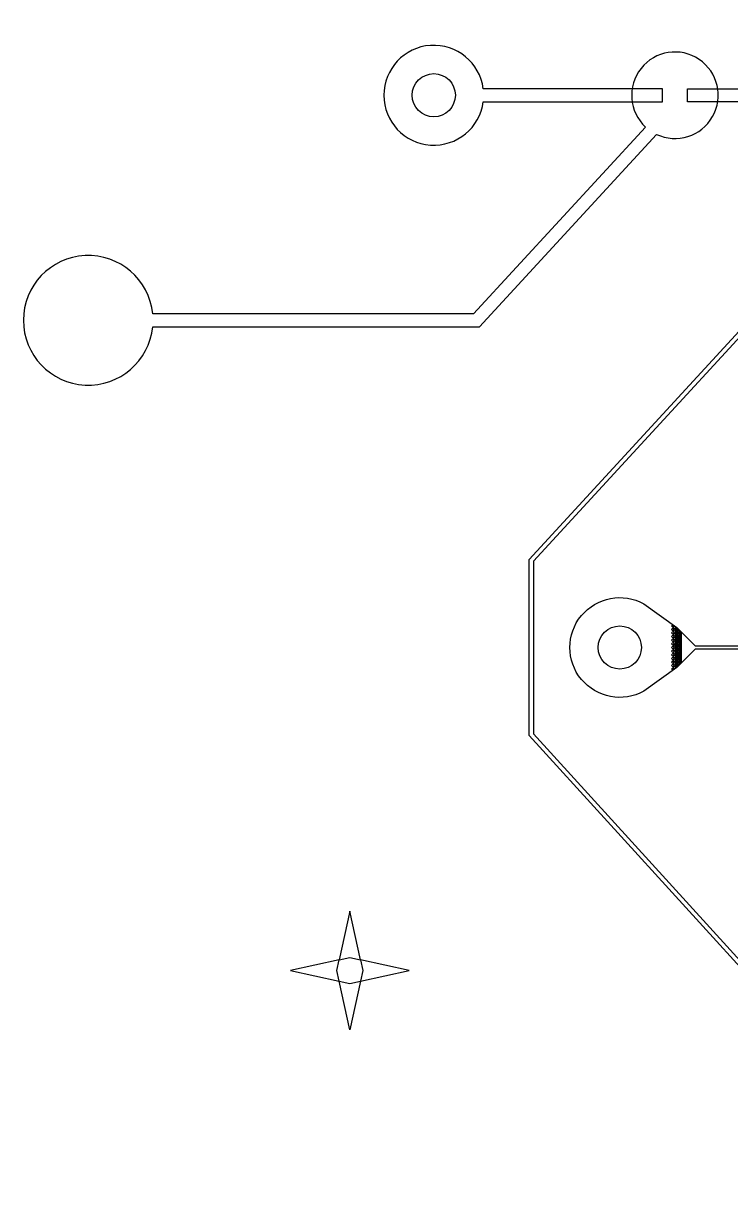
# Model space of a CAD drawing. Header units: inches. Extents: x -28.8 to 28.8, y -21.6 to 29.
# Drawn here: x -28.83 to -12.46, y -21.63 to 5.56 of the extents above; entities that cross this region are included whole.
import ezdxf

# ---------------------------------------------------------------- set-up
doc = ezdxf.new("R2010")
doc.units = ezdxf.units.IN
doc.header["$MEASUREMENT"] = 0

msp = doc.modelspace()

# ---------------------------------------------------------------- linework, layer by layer
for points in [[(-8.872, 7.513), (-8.875, 1.883), (-9.022, 1.674), (-9.022, 1.604), (-8.706, 1.604), (-0.925, -6.851), (-0.925, -10.929), (-8.176, -18.891), (-8.176, -19.687, -2.283917), (-9.873, -19.687), (-9.873, -18.891), (-17.125, -10.929), (-17.125, -6.851), (-9.343, 1.604), (-9.027, 1.604), (-9.027, 1.674), (-9.175, 1.883), (-9.174, 3.747), (-13.461, 3.746), (-13.461, 4.047), (-9.174, 4.047), (-9.172, 7.513)], [(-25.835, -1.464), (-18.276, -1.464), (-14.176, 2.991, 13.102582), (-14.428, 3.161), (-18.408, -1.164), (-25.835, -1.164, 19.962142)], [(-18.185, 3.747), (-14.039, 3.747), (-14.039, 4.047), (-18.185, 4.047, 15.344251)]]:
    msp.add_lwpolyline(points, format="xyb", close=True)
msp.add_lwpolyline([(-9.299, 1.504), (-17.025, -6.89), (-17.025, -10.89), (-9.802, -18.82)])
msp.add_lwpolyline([(-9.24, -8.925), (-13.111, -8.925), (-13.277, -8.925), (-13.704, -9.352), (-14.466, -9.901, -1.695798), (-14.466, -7.879), (-13.702, -8.429), (-13.277, -8.855), (-13.111, -8.855), (-9.24, -8.855, 0.999885)], format="xyb")
for points in [[(-13.83, -8.386), (-13.798, -8.417), (-13.766, -8.386)], [(-13.756, -8.459), (-13.724, -8.428), (-13.756, -8.396), (-13.788, -8.428)], [(-13.766, -8.47), (-13.798, -8.438), (-13.83, -8.47), (-13.798, -8.501)], [(-13.798, -8.522), (-13.83, -8.554), (-13.798, -8.585), (-13.766, -8.554)], [(-13.798, -8.606), (-13.83, -8.638), (-13.798, -8.669), (-13.766, -8.638)], [(-13.766, -8.722), (-13.798, -8.69), (-13.83, -8.722), (-13.798, -8.753)], [(-13.724, -8.512), (-13.756, -8.48), (-13.788, -8.512), (-13.756, -8.543)], [(-13.756, -8.627), (-13.724, -8.596), (-13.756, -8.564), (-13.788, -8.596)], [(-13.756, -8.711), (-13.724, -8.68), (-13.756, -8.648), (-13.788, -8.68)], [(-13.746, -8.47), (-13.73, -8.485), (-13.714, -8.47), (-13.73, -8.454)], [(-13.746, -8.554), (-13.73, -8.569), (-13.714, -8.554), (-13.73, -8.538)], [(-13.746, -8.638), (-13.73, -8.653), (-13.714, -8.638), (-13.73, -8.622)], [(-13.725, -8.449), (-13.709, -8.464), (-13.693, -8.449), (-13.709, -8.433)], [(-13.709, -8.475), (-13.725, -8.491), (-13.709, -8.506), (-13.693, -8.491)], [(-13.709, -8.517), (-13.725, -8.533), (-13.709, -8.548), (-13.693, -8.533)], [(-13.709, -8.559), (-13.725, -8.575), (-13.709, -8.59), (-13.693, -8.575)], [(-13.709, -8.601), (-13.725, -8.617), (-13.709, -8.632), (-13.693, -8.617)], [(-13.709, -8.643), (-13.725, -8.659), (-13.709, -8.674), (-13.693, -8.659)], [(-13.709, -8.685), (-13.725, -8.701), (-13.709, -8.716), (-13.693, -8.701)], [(-13.688, -8.485), (-13.672, -8.47), (-13.688, -8.454), (-13.704, -8.47)], [(-13.704, -8.512), (-13.688, -8.527), (-13.672, -8.512), (-13.688, -8.496)], [(-13.704, -8.554), (-13.688, -8.569), (-13.672, -8.554), (-13.688, -8.538)], [(-13.704, -8.596), (-13.688, -8.611), (-13.672, -8.596), (-13.688, -8.58)], [(-13.704, -8.638), (-13.688, -8.653), (-13.672, -8.638), (-13.688, -8.622)], [(-13.704, -8.68), (-13.688, -8.695), (-13.672, -8.68), (-13.688, -8.664)], [(-13.683, -8.491), (-13.667, -8.506), (-13.651, -8.491), (-13.667, -8.475)], [(-13.667, -8.517), (-13.683, -8.533), (-13.667, -8.548), (-13.651, -8.533)], [(-13.667, -8.559), (-13.683, -8.575), (-13.667, -8.59), (-13.651, -8.575)], [(-13.667, -8.601), (-13.683, -8.617), (-13.667, -8.632), (-13.651, -8.617)], [(-13.667, -8.643), (-13.683, -8.659), (-13.667, -8.674), (-13.651, -8.659)], [(-13.667, -8.685), (-13.683, -8.701), (-13.667, -8.716), (-13.651, -8.701)], [(-13.662, -8.512), (-13.654, -8.504), (-13.647, -8.512), (-13.654, -8.519)], [(-13.662, -8.554), (-13.654, -8.546), (-13.647, -8.554), (-13.654, -8.561)], [(-13.662, -8.596), (-13.654, -8.588), (-13.647, -8.596), (-13.654, -8.603)], [(-13.662, -8.638), (-13.654, -8.63), (-13.647, -8.638), (-13.654, -8.645)], [(-13.662, -8.68), (-13.654, -8.672), (-13.647, -8.68), (-13.654, -8.687)], [(-13.644, -8.508), (-13.651, -8.501), (-13.644, -8.494), (-13.637, -8.501)], [(-13.637, -8.522), (-13.644, -8.529), (-13.651, -8.522), (-13.644, -8.515)], [(-13.644, -8.55), (-13.651, -8.543), (-13.644, -8.536), (-13.637, -8.543)], [(-13.637, -8.564), (-13.644, -8.571), (-13.651, -8.564), (-13.644, -8.557)], [(-13.644, -8.592), (-13.651, -8.585), (-13.644, -8.578), (-13.637, -8.585)], [(-13.637, -8.606), (-13.644, -8.613), (-13.651, -8.606), (-13.644, -8.599)], [(-13.644, -8.634), (-13.651, -8.627), (-13.644, -8.62), (-13.637, -8.627)], [(-13.637, -8.648), (-13.644, -8.655), (-13.651, -8.648), (-13.644, -8.641)], [(-13.644, -8.676), (-13.651, -8.669), (-13.644, -8.662), (-13.637, -8.669)], [(-13.637, -8.69), (-13.644, -8.697), (-13.651, -8.69), (-13.644, -8.683)], [(-13.633, -8.504), (-13.626, -8.512), (-13.633, -8.519), (-13.641, -8.512)], [(-13.633, -8.525), (-13.626, -8.533), (-13.633, -8.54), (-13.641, -8.533)], [(-13.633, -8.546), (-13.626, -8.554), (-13.633, -8.561), (-13.641, -8.554)], [(-13.633, -8.567), (-13.626, -8.575), (-13.633, -8.582), (-13.641, -8.575)], [(-13.633, -8.588), (-13.626, -8.596), (-13.633, -8.603), (-13.641, -8.596)], [(-13.633, -8.609), (-13.626, -8.617), (-13.633, -8.624), (-13.641, -8.617)], [(-13.633, -8.63), (-13.626, -8.638), (-13.633, -8.645), (-13.641, -8.638)], [(-13.633, -8.651), (-13.626, -8.659), (-13.633, -8.666), (-13.641, -8.659)], [(-13.633, -8.672), (-13.626, -8.68), (-13.633, -8.687), (-13.641, -8.68)], [(-13.633, -8.693), (-13.626, -8.701), (-13.633, -8.708), (-13.641, -8.701)], [(-13.623, -8.515), (-13.616, -8.522), (-13.623, -8.529), (-13.63, -8.522)], [(-13.623, -8.536), (-13.616, -8.543), (-13.623, -8.55), (-13.63, -8.543)], [(-13.623, -8.557), (-13.616, -8.564), (-13.623, -8.571), (-13.63, -8.564)], [(-13.623, -8.578), (-13.616, -8.585), (-13.623, -8.592), (-13.63, -8.585)], [(-13.623, -8.599), (-13.616, -8.606), (-13.623, -8.613), (-13.63, -8.606)], [(-13.623, -8.62), (-13.616, -8.627), (-13.623, -8.634), (-13.63, -8.627)], [(-13.623, -8.641), (-13.616, -8.648), (-13.623, -8.655), (-13.63, -8.648)], [(-13.623, -8.662), (-13.616, -8.669), (-13.623, -8.676), (-13.63, -8.669)], [(-13.623, -8.683), (-13.616, -8.69), (-13.623, -8.697), (-13.63, -8.69)], [(-13.612, -8.525), (-13.605, -8.533), (-13.612, -8.54), (-13.62, -8.533)], [(-13.612, -8.546), (-13.605, -8.554), (-13.612, -8.561), (-13.62, -8.554)], [(-13.612, -8.567), (-13.605, -8.575), (-13.612, -8.582), (-13.62, -8.575)], [(-13.612, -8.588), (-13.605, -8.596), (-13.612, -8.603), (-13.62, -8.596)], [(-13.612, -8.609), (-13.605, -8.617), (-13.612, -8.624), (-13.62, -8.617)], [(-13.612, -8.63), (-13.605, -8.638), (-13.612, -8.645), (-13.62, -8.638)], [(-13.612, -8.651), (-13.605, -8.659), (-13.612, -8.666), (-13.62, -8.659)], [(-13.612, -8.672), (-13.605, -8.68), (-13.612, -8.687), (-13.62, -8.68)], [(-13.612, -8.693), (-13.605, -8.701), (-13.612, -8.708), (-13.62, -8.701)], [(-13.609, -8.543), (-13.602, -8.536), (-13.602, -8.55)], [(-13.609, -8.564), (-13.602, -8.557), (-13.602, -8.571)], [(-13.609, -8.585), (-13.602, -8.578), (-13.602, -8.592)], [(-13.609, -8.606), (-13.602, -8.599), (-13.602, -8.613)], [(-13.609, -8.627), (-13.602, -8.62), (-13.602, -8.634)], [(-13.609, -8.648), (-13.602, -8.641), (-13.602, -8.655)], [(-13.609, -8.669), (-13.602, -8.662), (-13.602, -8.676)], [(-13.609, -8.69), (-13.602, -8.683), (-13.602, -8.697)], [(-13.766, -8.806), (-13.798, -8.774), (-13.83, -8.806), (-13.798, -8.837)], [(-13.766, -8.89), (-13.798, -8.858), (-13.83, -8.89), (-13.798, -8.921)], [(-13.798, -8.942), (-13.83, -8.974), (-13.798, -9.005), (-13.766, -8.974)], [(-13.756, -8.795), (-13.724, -8.764), (-13.756, -8.732), (-13.788, -8.764)], [(-13.756, -8.879), (-13.724, -8.848), (-13.756, -8.816), (-13.788, -8.848)], [(-13.756, -8.963), (-13.724, -8.932), (-13.756, -8.9), (-13.788, -8.932)], [(-13.746, -8.722), (-13.73, -8.737), (-13.714, -8.722), (-13.73, -8.706)], [(-13.746, -8.806), (-13.73, -8.822), (-13.714, -8.806), (-13.73, -8.79)], [(-13.746, -8.89), (-13.73, -8.906), (-13.714, -8.89), (-13.73, -8.874)], [(-13.746, -8.974), (-13.73, -8.99), (-13.714, -8.974), (-13.73, -8.958)], [(-13.709, -8.727), (-13.725, -8.743), (-13.709, -8.758), (-13.693, -8.743)], [(-13.709, -8.769), (-13.725, -8.785), (-13.709, -8.8), (-13.693, -8.785)], [(-13.709, -8.811), (-13.725, -8.827), (-13.709, -8.843), (-13.693, -8.827)], [(-13.709, -8.853), (-13.725, -8.869), (-13.709, -8.885), (-13.693, -8.869)], [(-13.709, -8.895), (-13.725, -8.911), (-13.709, -8.927), (-13.693, -8.911)], [(-13.709, -8.937), (-13.725, -8.953), (-13.709, -8.969), (-13.693, -8.953)], [(-13.704, -8.722), (-13.688, -8.737), (-13.672, -8.722), (-13.688, -8.706)], [(-13.704, -8.764), (-13.688, -8.779), (-13.672, -8.764), (-13.688, -8.748)], [(-13.704, -8.806), (-13.688, -8.822), (-13.672, -8.806), (-13.688, -8.79)], [(-13.704, -8.848), (-13.688, -8.864), (-13.672, -8.848), (-13.688, -8.832)], [(-13.704, -8.89), (-13.688, -8.906), (-13.672, -8.89), (-13.688, -8.874)], [(-13.704, -8.932), (-13.688, -8.948), (-13.672, -8.932), (-13.688, -8.916)], [(-13.704, -8.974), (-13.688, -8.99), (-13.672, -8.974), (-13.688, -8.958)], [(-13.667, -8.727), (-13.683, -8.743), (-13.667, -8.758), (-13.651, -8.743)], [(-13.667, -8.769), (-13.683, -8.785), (-13.667, -8.8), (-13.651, -8.785)], [(-13.667, -8.811), (-13.683, -8.827), (-13.667, -8.843), (-13.651, -8.827)], [(-13.667, -8.853), (-13.683, -8.869), (-13.667, -8.885), (-13.651, -8.869)], [(-13.667, -8.895), (-13.683, -8.911), (-13.667, -8.927), (-13.651, -8.911)], [(-13.667, -8.937), (-13.683, -8.953), (-13.667, -8.969), (-13.651, -8.953)], [(-13.662, -8.722), (-13.654, -8.714), (-13.647, -8.722), (-13.654, -8.729)], [(-13.662, -8.764), (-13.654, -8.756), (-13.647, -8.764), (-13.654, -8.771)], [(-13.662, -8.806), (-13.654, -8.798), (-13.647, -8.806), (-13.654, -8.813)], [(-13.662, -8.848), (-13.654, -8.84), (-13.647, -8.848), (-13.654, -8.855)], [(-13.662, -8.89), (-13.654, -8.882), (-13.647, -8.89), (-13.654, -8.897)], [(-13.662, -8.932), (-13.654, -8.924), (-13.647, -8.932), (-13.654, -8.939)], [(-13.662, -8.974), (-13.654, -8.966), (-13.647, -8.974), (-13.654, -8.981)], [(-13.644, -8.718), (-13.651, -8.711), (-13.644, -8.704), (-13.637, -8.711)], [(-13.637, -8.732), (-13.644, -8.739), (-13.651, -8.732), (-13.644, -8.725)], [(-13.644, -8.76), (-13.651, -8.753), (-13.644, -8.746), (-13.637, -8.753)], [(-13.637, -8.774), (-13.644, -8.781), (-13.651, -8.774), (-13.644, -8.767)], [(-13.644, -8.802), (-13.651, -8.795), (-13.644, -8.788), (-13.637, -8.795)], [(-13.637, -8.816), (-13.644, -8.823), (-13.651, -8.816), (-13.644, -8.809)], [(-13.644, -8.844), (-13.651, -8.837), (-13.644, -8.83), (-13.637, -8.837)], [(-13.637, -8.858), (-13.644, -8.865), (-13.651, -8.858), (-13.644, -8.851)], [(-13.644, -8.886), (-13.651, -8.879), (-13.644, -8.872), (-13.637, -8.879)], [(-13.637, -8.9), (-13.644, -8.907), (-13.651, -8.9), (-13.644, -8.893)], [(-13.644, -8.928), (-13.651, -8.921), (-13.644, -8.914), (-13.637, -8.921)], [(-13.637, -8.942), (-13.644, -8.949), (-13.651, -8.942), (-13.644, -8.935)], [(-13.644, -8.97), (-13.651, -8.963), (-13.644, -8.956), (-13.637, -8.963)], [(-13.633, -8.714), (-13.626, -8.722), (-13.633, -8.729), (-13.641, -8.722)], [(-13.633, -8.735), (-13.626, -8.743), (-13.633, -8.75), (-13.641, -8.743)], [(-13.633, -8.756), (-13.626, -8.764), (-13.633, -8.771), (-13.641, -8.764)], [(-13.633, -8.777), (-13.626, -8.785), (-13.633, -8.792), (-13.641, -8.785)], [(-13.633, -8.798), (-13.626, -8.806), (-13.633, -8.813), (-13.641, -8.806)], [(-13.633, -8.819), (-13.626, -8.827), (-13.633, -8.834), (-13.641, -8.827)], [(-13.633, -8.84), (-13.626, -8.848), (-13.633, -8.855), (-13.641, -8.848)], [(-13.633, -8.861), (-13.626, -8.869), (-13.633, -8.876), (-13.641, -8.869)], [(-13.633, -8.882), (-13.626, -8.89), (-13.633, -8.897), (-13.641, -8.89)], [(-13.633, -8.903), (-13.626, -8.911), (-13.633, -8.918), (-13.641, -8.911)], [(-13.633, -8.924), (-13.626, -8.932), (-13.633, -8.939), (-13.641, -8.932)], [(-13.633, -8.945), (-13.626, -8.953), (-13.633, -8.96), (-13.641, -8.953)], [(-13.633, -8.966), (-13.626, -8.974), (-13.633, -8.981), (-13.641, -8.974)], [(-13.623, -8.704), (-13.616, -8.711), (-13.623, -8.718), (-13.63, -8.711)], [(-13.623, -8.725), (-13.616, -8.732), (-13.623, -8.739), (-13.63, -8.732)], [(-13.623, -8.746), (-13.616, -8.753), (-13.623, -8.76), (-13.63, -8.753)], [(-13.623, -8.767), (-13.616, -8.774), (-13.623, -8.781), (-13.63, -8.774)], [(-13.623, -8.788), (-13.616, -8.795), (-13.623, -8.802), (-13.63, -8.795)], [(-13.623, -8.809), (-13.616, -8.816), (-13.623, -8.823), (-13.63, -8.816)], [(-13.623, -8.83), (-13.616, -8.837), (-13.623, -8.844), (-13.63, -8.837)], [(-13.623, -8.851), (-13.616, -8.858), (-13.623, -8.865), (-13.63, -8.858)], [(-13.623, -8.872), (-13.616, -8.879), (-13.623, -8.886), (-13.63, -8.879)], [(-13.623, -8.893), (-13.616, -8.9), (-13.623, -8.907), (-13.63, -8.9)], [(-13.623, -8.914), (-13.616, -8.921), (-13.623, -8.928), (-13.63, -8.921)], [(-13.623, -8.935), (-13.616, -8.942), (-13.623, -8.949), (-13.63, -8.942)], [(-13.623, -8.956), (-13.616, -8.963), (-13.623, -8.97), (-13.63, -8.963)], [(-13.612, -8.714), (-13.605, -8.722), (-13.612, -8.729), (-13.62, -8.722)], [(-13.612, -8.735), (-13.605, -8.743), (-13.612, -8.75), (-13.62, -8.743)], [(-13.612, -8.756), (-13.605, -8.764), (-13.612, -8.771), (-13.62, -8.764)], [(-13.612, -8.777), (-13.605, -8.785), (-13.612, -8.792), (-13.62, -8.785)], [(-13.612, -8.798), (-13.605, -8.806), (-13.612, -8.813), (-13.62, -8.806)], [(-13.612, -8.819), (-13.605, -8.827), (-13.612, -8.834), (-13.62, -8.827)], [(-13.612, -8.84), (-13.605, -8.848), (-13.612, -8.855), (-13.62, -8.848)], [(-13.612, -8.861), (-13.605, -8.869), (-13.612, -8.876), (-13.62, -8.869)], [(-13.612, -8.882), (-13.605, -8.89), (-13.612, -8.897), (-13.62, -8.89)], [(-13.612, -8.903), (-13.605, -8.911), (-13.612, -8.918), (-13.62, -8.911)], [(-13.612, -8.924), (-13.605, -8.932), (-13.612, -8.939), (-13.62, -8.932)], [(-13.612, -8.945), (-13.605, -8.953), (-13.612, -8.96), (-13.62, -8.953)], [(-13.612, -8.966), (-13.605, -8.974), (-13.612, -8.981), (-13.62, -8.974)], [(-13.609, -8.711), (-13.602, -8.704), (-13.602, -8.718)], [(-13.609, -8.732), (-13.602, -8.725), (-13.602, -8.739)], [(-13.609, -8.753), (-13.602, -8.746), (-13.602, -8.76)], [(-13.609, -8.774), (-13.602, -8.767), (-13.602, -8.781)], [(-13.609, -8.795), (-13.602, -8.788), (-13.602, -8.802)], [(-13.609, -8.816), (-13.602, -8.809), (-13.602, -8.823)], [(-13.609, -8.837), (-13.602, -8.83), (-13.602, -8.844)], [(-13.609, -8.858), (-13.602, -8.851), (-13.602, -8.865)], [(-13.609, -8.879), (-13.602, -8.872), (-13.602, -8.886)], [(-13.609, -8.9), (-13.602, -8.893), (-13.602, -8.907)], [(-13.609, -8.921), (-13.602, -8.914), (-13.602, -8.928)], [(-13.609, -8.942), (-13.602, -8.935), (-13.602, -8.949)], [(-13.609, -8.963), (-13.602, -8.956), (-13.602, -8.97)], [(-13.766, -9.058), (-13.798, -9.026), (-13.83, -9.058), (-13.798, -9.089)], [(-13.766, -9.142), (-13.798, -9.11), (-13.83, -9.142), (-13.798, -9.173)], [(-13.766, -9.226), (-13.798, -9.194), (-13.83, -9.226), (-13.798, -9.257)], [(-13.724, -9.016), (-13.756, -8.984), (-13.788, -9.016), (-13.756, -9.047)], [(-13.756, -9.131), (-13.724, -9.1), (-13.756, -9.068), (-13.788, -9.1)], [(-13.756, -9.215), (-13.724, -9.184), (-13.756, -9.152), (-13.788, -9.184)], [(-13.756, -9.299), (-13.724, -9.268), (-13.756, -9.236), (-13.788, -9.268)], [(-13.746, -9.058), (-13.73, -9.074), (-13.714, -9.058), (-13.73, -9.042)], [(-13.746, -9.142), (-13.73, -9.158), (-13.714, -9.142), (-13.73, -9.126)], [(-13.746, -9.226), (-13.73, -9.242), (-13.714, -9.226), (-13.73, -9.21)], [(-13.709, -8.979), (-13.725, -8.995), (-13.709, -9.011), (-13.693, -8.995)], [(-13.709, -9.021), (-13.725, -9.037), (-13.709, -9.053), (-13.693, -9.037)], [(-13.709, -9.063), (-13.725, -9.079), (-13.709, -9.095), (-13.693, -9.079)], [(-13.709, -9.105), (-13.725, -9.121), (-13.709, -9.137), (-13.693, -9.121)], [(-13.709, -9.147), (-13.725, -9.163), (-13.709, -9.179), (-13.693, -9.163)], [(-13.709, -9.189), (-13.725, -9.205), (-13.709, -9.221), (-13.693, -9.205)], [(-13.709, -9.231), (-13.725, -9.247), (-13.709, -9.263), (-13.693, -9.247)], [(-13.704, -9.016), (-13.688, -9.032), (-13.672, -9.016), (-13.688, -9)], [(-13.704, -9.058), (-13.688, -9.074), (-13.672, -9.058), (-13.688, -9.042)], [(-13.704, -9.1), (-13.688, -9.116), (-13.672, -9.1), (-13.688, -9.084)], [(-13.704, -9.142), (-13.688, -9.158), (-13.672, -9.142), (-13.688, -9.126)], [(-13.704, -9.184), (-13.688, -9.2), (-13.672, -9.184), (-13.688, -9.168)], [(-13.704, -9.226), (-13.688, -9.242), (-13.672, -9.226), (-13.688, -9.21)], [(-13.683, -8.995), (-13.667, -9.011), (-13.651, -8.995), (-13.667, -8.979)], [(-13.683, -9.037), (-13.667, -9.053), (-13.651, -9.037), (-13.667, -9.021)], [(-13.667, -9.063), (-13.683, -9.079), (-13.667, -9.095), (-13.651, -9.079)], [(-13.667, -9.105), (-13.683, -9.121), (-13.667, -9.137), (-13.651, -9.121)], [(-13.667, -9.147), (-13.683, -9.163), (-13.667, -9.179), (-13.651, -9.163)], [(-13.667, -9.189), (-13.683, -9.205), (-13.667, -9.221), (-13.651, -9.205)], [(-13.667, -9.231), (-13.683, -9.247), (-13.667, -9.263), (-13.651, -9.247)], [(-13.662, -9.016), (-13.654, -9.008), (-13.647, -9.016), (-13.654, -9.023)], [(-13.662, -9.058), (-13.654, -9.05), (-13.647, -9.058), (-13.654, -9.065)], [(-13.662, -9.1), (-13.654, -9.092), (-13.647, -9.1), (-13.654, -9.107)], [(-13.662, -9.142), (-13.654, -9.134), (-13.647, -9.142), (-13.654, -9.149)], [(-13.662, -9.184), (-13.654, -9.176), (-13.647, -9.184), (-13.654, -9.191)], [(-13.662, -9.226), (-13.654, -9.218), (-13.647, -9.226), (-13.654, -9.233)], [(-13.637, -8.984), (-13.644, -8.991), (-13.651, -8.984), (-13.644, -8.977)], [(-13.644, -9.012), (-13.651, -9.005), (-13.644, -8.998), (-13.637, -9.005)], [(-13.637, -9.026), (-13.644, -9.033), (-13.651, -9.026), (-13.644, -9.019)], [(-13.644, -9.054), (-13.651, -9.047), (-13.644, -9.04), (-13.637, -9.047)], [(-13.637, -9.068), (-13.644, -9.075), (-13.651, -9.068), (-13.644, -9.061)], [(-13.644, -9.096), (-13.651, -9.089), (-13.644, -9.082), (-13.637, -9.089)], [(-13.637, -9.11), (-13.644, -9.117), (-13.651, -9.11), (-13.644, -9.103)], [(-13.644, -9.138), (-13.651, -9.131), (-13.644, -9.124), (-13.637, -9.131)], [(-13.637, -9.152), (-13.644, -9.159), (-13.651, -9.152), (-13.644, -9.145)], [(-13.644, -9.18), (-13.651, -9.173), (-13.644, -9.166), (-13.637, -9.173)], [(-13.637, -9.194), (-13.644, -9.201), (-13.651, -9.194), (-13.644, -9.187)], [(-13.644, -9.222), (-13.651, -9.215), (-13.644, -9.208), (-13.637, -9.215)], [(-13.637, -9.236), (-13.644, -9.243), (-13.651, -9.236), (-13.644, -9.229)], [(-13.633, -8.987), (-13.626, -8.995), (-13.633, -9.002), (-13.641, -8.995)], [(-13.633, -9.008), (-13.626, -9.016), (-13.633, -9.023), (-13.641, -9.016)], [(-13.633, -9.029), (-13.626, -9.037), (-13.633, -9.044), (-13.641, -9.037)], [(-13.633, -9.05), (-13.626, -9.058), (-13.633, -9.065), (-13.641, -9.058)], [(-13.633, -9.071), (-13.626, -9.079), (-13.633, -9.086), (-13.641, -9.079)], [(-13.633, -9.092), (-13.626, -9.1), (-13.633, -9.107), (-13.641, -9.1)], [(-13.633, -9.113), (-13.626, -9.121), (-13.633, -9.128), (-13.641, -9.121)], [(-13.633, -9.134), (-13.626, -9.142), (-13.633, -9.149), (-13.641, -9.142)], [(-13.633, -9.155), (-13.626, -9.163), (-13.633, -9.17), (-13.641, -9.163)], [(-13.633, -9.176), (-13.626, -9.184), (-13.633, -9.191), (-13.641, -9.184)], [(-13.633, -9.197), (-13.626, -9.205), (-13.633, -9.212), (-13.641, -9.205)], [(-13.633, -9.218), (-13.626, -9.226), (-13.633, -9.233), (-13.641, -9.226)], [(-13.633, -9.239), (-13.626, -9.247), (-13.633, -9.254), (-13.641, -9.247)], [(-13.623, -8.977), (-13.616, -8.984), (-13.623, -8.991), (-13.63, -8.984)], [(-13.623, -8.998), (-13.616, -9.005), (-13.623, -9.012), (-13.63, -9.005)], [(-13.623, -9.019), (-13.616, -9.026), (-13.623, -9.033), (-13.63, -9.026)], [(-13.623, -9.04), (-13.616, -9.047), (-13.623, -9.054), (-13.63, -9.047)], [(-13.623, -9.061), (-13.616, -9.068), (-13.623, -9.075), (-13.63, -9.068)], [(-13.623, -9.082), (-13.616, -9.089), (-13.623, -9.096), (-13.63, -9.089)], [(-13.623, -9.103), (-13.616, -9.11), (-13.623, -9.117), (-13.63, -9.11)], [(-13.623, -9.124), (-13.616, -9.131), (-13.623, -9.138), (-13.63, -9.131)], [(-13.623, -9.145), (-13.616, -9.152), (-13.623, -9.159), (-13.63, -9.152)], [(-13.623, -9.166), (-13.616, -9.173), (-13.623, -9.18), (-13.63, -9.173)], [(-13.623, -9.187), (-13.616, -9.194), (-13.623, -9.201), (-13.63, -9.194)], [(-13.623, -9.208), (-13.616, -9.215), (-13.623, -9.222), (-13.63, -9.215)], [(-13.623, -9.229), (-13.616, -9.236), (-13.623, -9.243), (-13.63, -9.236)], [(-13.612, -8.987), (-13.605, -8.995), (-13.612, -9.002), (-13.62, -8.995)], [(-13.612, -9.008), (-13.605, -9.016), (-13.612, -9.023), (-13.62, -9.016)], [(-13.612, -9.029), (-13.605, -9.037), (-13.612, -9.044), (-13.62, -9.037)], [(-13.612, -9.05), (-13.605, -9.058), (-13.612, -9.065), (-13.62, -9.058)], [(-13.612, -9.071), (-13.605, -9.079), (-13.612, -9.086), (-13.62, -9.079)], [(-13.612, -9.092), (-13.605, -9.1), (-13.612, -9.107), (-13.62, -9.1)], [(-13.612, -9.113), (-13.605, -9.121), (-13.612, -9.128), (-13.62, -9.121)], [(-13.612, -9.134), (-13.605, -9.142), (-13.612, -9.149), (-13.62, -9.142)], [(-13.612, -9.155), (-13.605, -9.163), (-13.612, -9.17), (-13.62, -9.163)], [(-13.612, -9.176), (-13.605, -9.184), (-13.612, -9.191), (-13.62, -9.184)], [(-13.612, -9.197), (-13.605, -9.205), (-13.612, -9.212), (-13.62, -9.205)], [(-13.612, -9.218), (-13.605, -9.226), (-13.612, -9.233), (-13.62, -9.226)], [(-13.612, -9.239), (-13.605, -9.247), (-13.612, -9.254), (-13.62, -9.247)], [(-13.609, -8.984), (-13.602, -8.977), (-13.602, -8.991)], [(-13.609, -9.005), (-13.602, -8.998), (-13.602, -9.012)], [(-13.609, -9.026), (-13.602, -9.019), (-13.602, -9.033)], [(-13.609, -9.047), (-13.602, -9.04), (-13.602, -9.054)], [(-13.609, -9.068), (-13.602, -9.061), (-13.602, -9.075)], [(-13.609, -9.089), (-13.602, -9.082), (-13.602, -9.096)], [(-13.609, -9.11), (-13.602, -9.103), (-13.602, -9.117)], [(-13.609, -9.131), (-13.602, -9.124), (-13.602, -9.138)], [(-13.609, -9.152), (-13.602, -9.145), (-13.602, -9.159)], [(-13.609, -9.173), (-13.602, -9.166), (-13.602, -9.18)], [(-13.609, -9.194), (-13.602, -9.187), (-13.602, -9.201)], [(-13.609, -9.215), (-13.602, -9.208), (-13.602, -9.222)], [(-13.609, -9.236), (-13.602, -9.229), (-13.602, -9.243)], [(-13.798, -9.278), (-13.83, -9.31), (-13.798, -9.341), (-13.766, -9.31)], [(-13.798, -9.362), (-13.83, -9.394), (-13.766, -9.394)], [(-13.724, -9.352), (-13.756, -9.32), (-13.788, -9.352), (-13.756, -9.383)], [(-13.746, -9.31), (-13.73, -9.326), (-13.714, -9.31), (-13.73, -9.294)], [(-13.709, -9.273), (-13.725, -9.289), (-13.709, -9.305), (-13.693, -9.289)], [(-13.709, -9.315), (-13.725, -9.331), (-13.709, -9.347), (-13.693, -9.331)], [(-13.704, -9.268), (-13.688, -9.284), (-13.672, -9.268), (-13.688, -9.252)], [(-13.704, -9.31), (-13.688, -9.326), (-13.672, -9.31), (-13.688, -9.294)], [(-13.667, -9.273), (-13.683, -9.289), (-13.667, -9.305), (-13.651, -9.289)], [(-13.662, -9.268), (-13.654, -9.26), (-13.647, -9.268), (-13.654, -9.275)], [(-13.644, -9.264), (-13.651, -9.257), (-13.644, -9.25), (-13.637, -9.257)], [(-13.637, -9.278), (-13.644, -9.285), (-13.651, -9.278), (-13.644, -9.271)], [(-13.633, -9.26), (-13.626, -9.268), (-13.633, -9.275), (-13.641, -9.268)], [(-13.623, -9.25), (-13.616, -9.257), (-13.623, -9.264), (-13.63, -9.257)], [(-21.273, -14.995), (-21.52, -16.124), (-21.273, -16.07), (-21.027, -16.124)], [(-22.648, -16.37), (-21.52, -16.617), (-21.573, -16.37), (-21.52, -16.124)], [(-20.973, -16.37), (-21.027, -16.617), (-19.898, -16.37), (-21.027, -16.124)], [(-21.52, -16.617), (-21.273, -16.67), (-21.027, -16.617), (-21.273, -17.745)]]:
    msp.add_lwpolyline(points, close=True)
for centre in [(-19.331, 3.897), (-15.025, -8.89)]:
    msp.add_circle(centre, 0.5)

doc.saveas('drawing.dxf')
